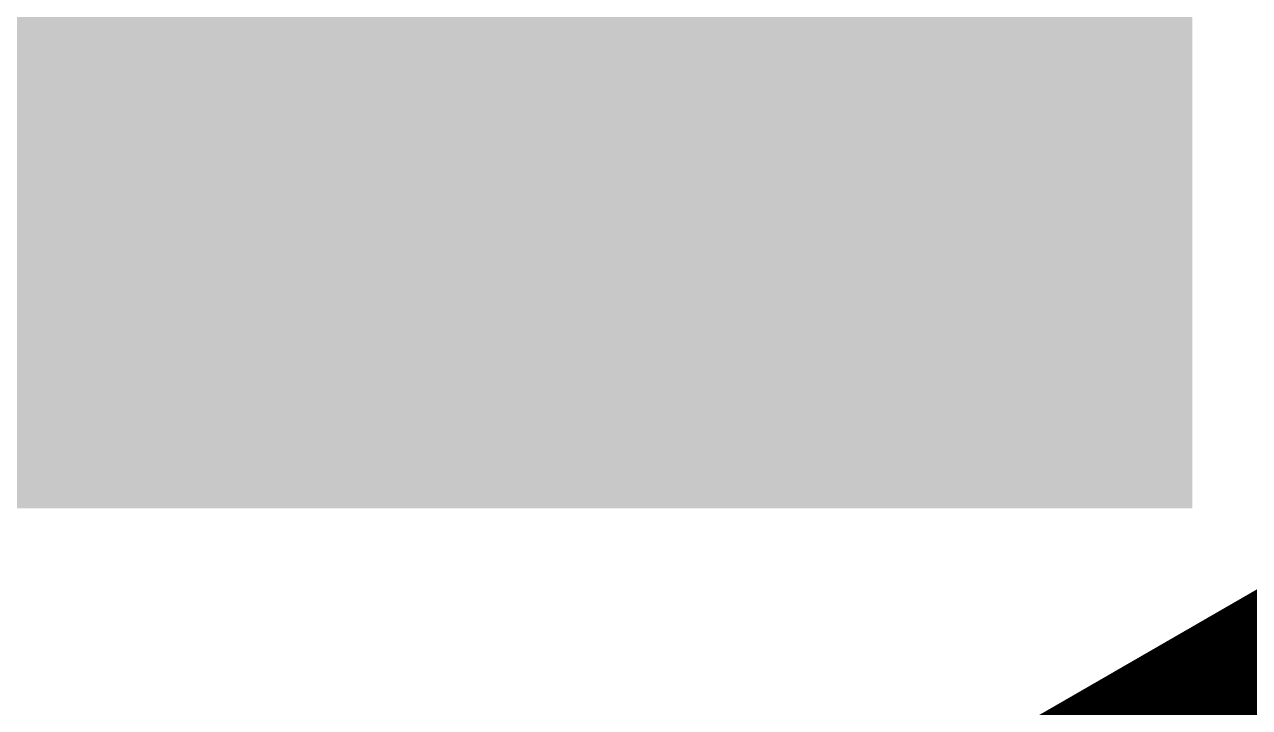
# Model space of a CAD drawing. Header units: inches. Extents: x 1 to 35.5, y 1 to 35.6.
# Drawn here: x 5.237 to 6.142, y 16.753 to 17.258 of the extents above; entities that cross this region are included whole.
import ezdxf

# ---------------------------------------------------------------- set-up
doc = ezdxf.new("R2010")
doc.units = ezdxf.units.IN
for name, color, linetype in [('Bottom Layer', 76, 'Continuous'), ('Bottom Layer 1', 5, 'Continuous'), ('Bottom Overlay', 54, 'Continuous'), ('Bottom Solder', 6, 'Continuous'), ('Mechanical 2', 216, 'Continuous'), ('Multi-Layer', 9, 'Continuous'), ('Pad Holes', 156, 'Continuous'), ('Top Layer', 16, 'Continuous'), ('Top Layer 1', 1, 'Continuous'), ('Top Solder', 216, 'Continuous')]:
    doc.layers.add(name, color=color, linetype=linetype)

# ---------------------------------------------------------------- blocks, each defined once
blk = doc.blocks.new('CWF_2_10')
at = {"layer": 'Bottom Layer'}
blk.add_hatch(color=76, dxfattribs=at).paths.add_polyline_path([(1.7, 0.825), (3.3, 0.825), (3.3, -0.775), (1.7, -0.775)])
at = {"layer": 'Bottom Layer 1'}
blk.add_hatch(color=5, dxfattribs=at).paths.add_polyline_path([(1.7, 0.825), (3.3, 0.825), (3.3, -0.775), (1.7, -0.775)])
at = {"layer": 'Bottom Solder'}
blk.add_hatch(color=6, dxfattribs=at).paths.add_polyline_path([(1.7, 0.825), (3.3, 0.825), (3.3, -0.775), (1.7, -0.775)])
at = {"layer": 'Multi-Layer'}
blk.add_hatch(color=9, dxfattribs=at).paths.add_polyline_path([(1.7, 0.825), (3.3, 0.825), (3.3, -0.775), (1.7, -0.775)])
at = {"layer": 'Pad Holes'}
h = blk.add_hatch(color=7, dxfattribs=at)
edge = h.paths.add_edge_path()
edge.add_arc((2.5, 0.025), 0.5, 0, 360)
at = {"layer": 'Top Layer'}
blk.add_hatch(color=16, dxfattribs=at).paths.add_polyline_path([(1.7, 0.825), (3.3, 0.825), (3.3, -0.775), (1.7, -0.775)])
at = {"layer": 'Top Layer 1'}
blk.add_hatch(color=1, dxfattribs=at).paths.add_polyline_path([(1.7, 0.825), (3.3, 0.825), (3.3, -0.775), (1.7, -0.775)])
at = {"layer": 'Top Solder'}
blk.add_hatch(color=216, dxfattribs=at).paths.add_polyline_path([(1.7, 0.825), (3.3, 0.825), (3.3, -0.775), (1.7, -0.775)])
blk = doc.blocks.new('0603R_B_22')
at = {"layer": 'Bottom Overlay'}
blk.add_lwpolyline([(-1.3, 0.75, 0.2, 0.2, 0), (1.3, 0.75, 0.2, 0.2, 0)], format="xyseb", dxfattribs=at)

msp = doc.modelspace()

# ---------------------------------------------------------------- linework, layer by layer
at = {"layer": 'Mechanical 2'}
msp.add_lwpolyline([(35.125, 18.125, 0.25, 0.25, 1), (1.125, 18.125, 0.25, 0.25, 1)], format="xyseb", close=True, dxfattribs=at)

# ---------------------------------------------------------------- block references
for name, p, rotation in [('CWF_2_10', (5.275, 20.2), 270), ('0603R_B_22', (5.7, 15.6), 30)]:
    msp.add_blockref(name, p, dxfattribs=dict(rotation=rotation))

doc.saveas('drawing.dxf')
